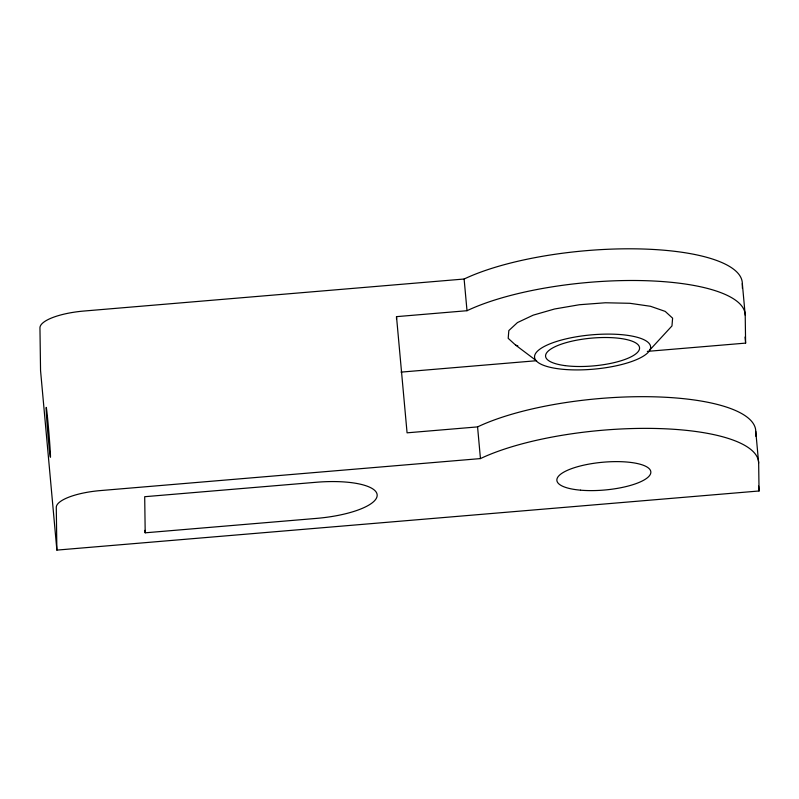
<?xml version="1.0" encoding="UTF-8"?>
<svg xmlns="http://www.w3.org/2000/svg" width="799" height="799" viewBox="0 0 799 799"><rect width="100%" height="100%" fill="white"/><g stroke="black" fill="none" stroke-linecap="round" stroke-linejoin="round"><path stroke-width="1.2" d="M649.996 349.772A58.277 17.188 -5.2 0 0 571.205 337.747A58.277 17.188 -5.2 0 0 556.494 368.519A58.277 17.188 -5.2 0 0 649.996 349.772L671.969 325.932L672.608 318.172L665.207 311.4L650.476 306.277L629.862 303.3L605.392 302.771L579.445 304.729L554.586 308.993L533.223 315.146L517.452 322.576L508.833 330.566L508.194 338.327L515.605 345.098L535.69 360.199M745.217 315.215L742.331 283.525A155.396 45.833 -5.2 0 0 636.523 248.859A155.396 45.833 -5.2 0 0 464.119 279.021L83.995 311.031A44.394 13.094 -5.2 0 0 39.95 327.88L40.549 370.546L56.879 550.102L759.05 490.986L758.66 463.09L755.774 431.4A155.396 45.833 -5.2 0 0 649.977 396.733A155.396 45.833 -5.2 0 0 477.572 426.896L407.071 432.828L396.504 316.644L467.006 310.711A155.396 45.833 -5.2 0 1 639.41 280.549A155.396 45.833 -5.2 0 1 745.217 315.215L745.607 343.111L647.33 351.38M401.008 372.124L536.608 360.709M758.66 463.09A155.396 45.833 -5.2 0 0 652.853 428.424A155.396 45.833 -5.2 0 0 480.449 458.586L100.324 490.586A44.394 13.094 -5.2 0 0 56.28 507.435L56.879 550.102M145.198 532.813L316.594 518.381A61.044 18.007 -5.2 0 0 377.168 495.21A61.044 18.007 -5.2 0 0 316.094 482.276L144.699 496.708L145.198 532.813L144.979 530.336M515.605 345.098L517.872 345.887M745.048 337.018L745.607 343.111M758.611 486.112L759.05 490.986M464.119 279.021L467.006 310.711M477.572 426.896L480.449 458.586M755.774 431.4L755.844 436.254M742.331 283.525L742.401 288.379M396.504 316.644L396.534 319.121M46.532 415.969A24.979 0.539 85.2 0 0 50.267 456.828A24.979 0.539 85.2 0 0 48.17 424.489A24.979 0.539 85.2 0 0 46.532 415.969M565.003 365.612A47.171 13.913 -5.2 0 0 639.31 349.572A47.171 13.913 -5.2 0 0 573.382 340.853A47.171 13.913 -5.2 0 0 565.003 365.612M580.523 490.177A47.171 13.913 -5.2 0 0 650.845 472.159A47.171 13.913 -5.2 0 0 580.184 466.017A47.171 13.913 -5.2 0 0 580.523 490.177"/></g></svg>
